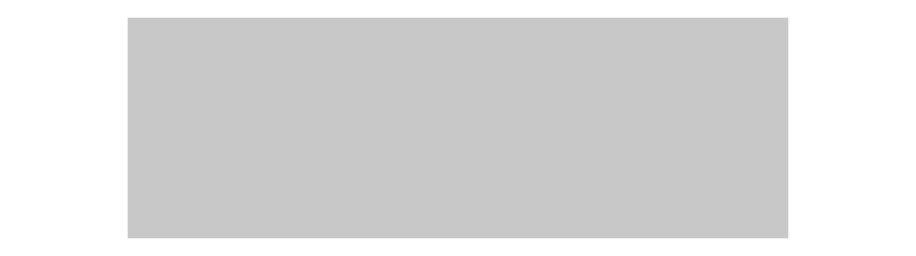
# Model space of a CAD drawing. Extents: x -9 to 9.6, y 3 to 43.5.
# Drawn here: x 2.1 to 4.9, y 31.84 to 32.54 of the extents above; entities that cross this region are included whole.
import ezdxf

# ---------------------------------------------------------------- set-up
doc = ezdxf.new("R2010")
doc.units = 0
for name, color, linetype in [('DRIL_PLTE_THRU_01', 16, 'CONTINUOUS'), ('DRIL_PLTE_THRU_02', 136, 'CONTINUOUS'), ('DRIL_PLTE_THRU_03', 96, 'CONTINUOUS'), ('DRIL_PLTE_THRU_04', 176, 'CONTINUOUS'), ('PADS_BOT', 5, 'CONTINUOUS'), ('PADS_INNER', 1, 'CONTINUOUS'), ('PADS_TOP', 1, 'CONTINUOUS')]:
    doc.layers.add(name, color=color, linetype=linetype)

# ---------------------------------------------------------------- blocks, each defined once
blk = doc.blocks.new('DRIL_HOLE_0')
blk.add_lwpolyline([(0, 0, 1), (0, 0, 1)], format="xyb", close=True)
blk = doc.blocks.new('PAD_0')
blk.add_lwpolyline([(0, 0, 1), (0, 0, 1)], format="xyb", close=True)
blk = doc.blocks.new('PAD_21')
at = {"const_width": 0.7}
blk.add_lwpolyline([(-1.05, 0), (1.05, 0)], dxfattribs=at)
blk = doc.blocks.new('STK_BOT_253')
at = {"layer": 'DRIL_PLTE_THRU_01'}
blk.add_blockref('DRIL_HOLE_0', (0, 0), dxfattribs=at)
at = {"layer": 'DRIL_PLTE_THRU_02'}
blk.add_blockref('DRIL_HOLE_0', (0, 0), dxfattribs=at)
at = {"layer": 'DRIL_PLTE_THRU_03'}
blk.add_blockref('DRIL_HOLE_0', (0, 0), dxfattribs=at)
at = {"layer": 'DRIL_PLTE_THRU_04'}
blk.add_blockref('DRIL_HOLE_0', (0, 0), dxfattribs=at)
at = {"layer": 'PADS_BOT', "rotation": 90}
blk.add_blockref('PAD_21', (0, 0), dxfattribs=at)
at = {"layer": 'PADS_INNER'}
blk.add_blockref('PAD_0', (0, 0), dxfattribs=at)
at = {"layer": 'PADS_TOP'}
blk.add_blockref('PAD_0', (0, 0), dxfattribs=at)
blk = doc.blocks.new('SYM_BOT_26')
blk.add_blockref('STK_BOT_253', (-2.54, 2))
blk = doc.blocks.new('PART_BOT_35')
blk.add_blockref('SYM_BOT_26', (0, 0))

msp = doc.modelspace()

# ---------------------------------------------------------------- block references
at = {"xscale": -1, "rotation": -270}
msp.add_blockref('PART_BOT_35', (5.5, 29.65), dxfattribs=at)

doc.saveas('drawing.dxf')
